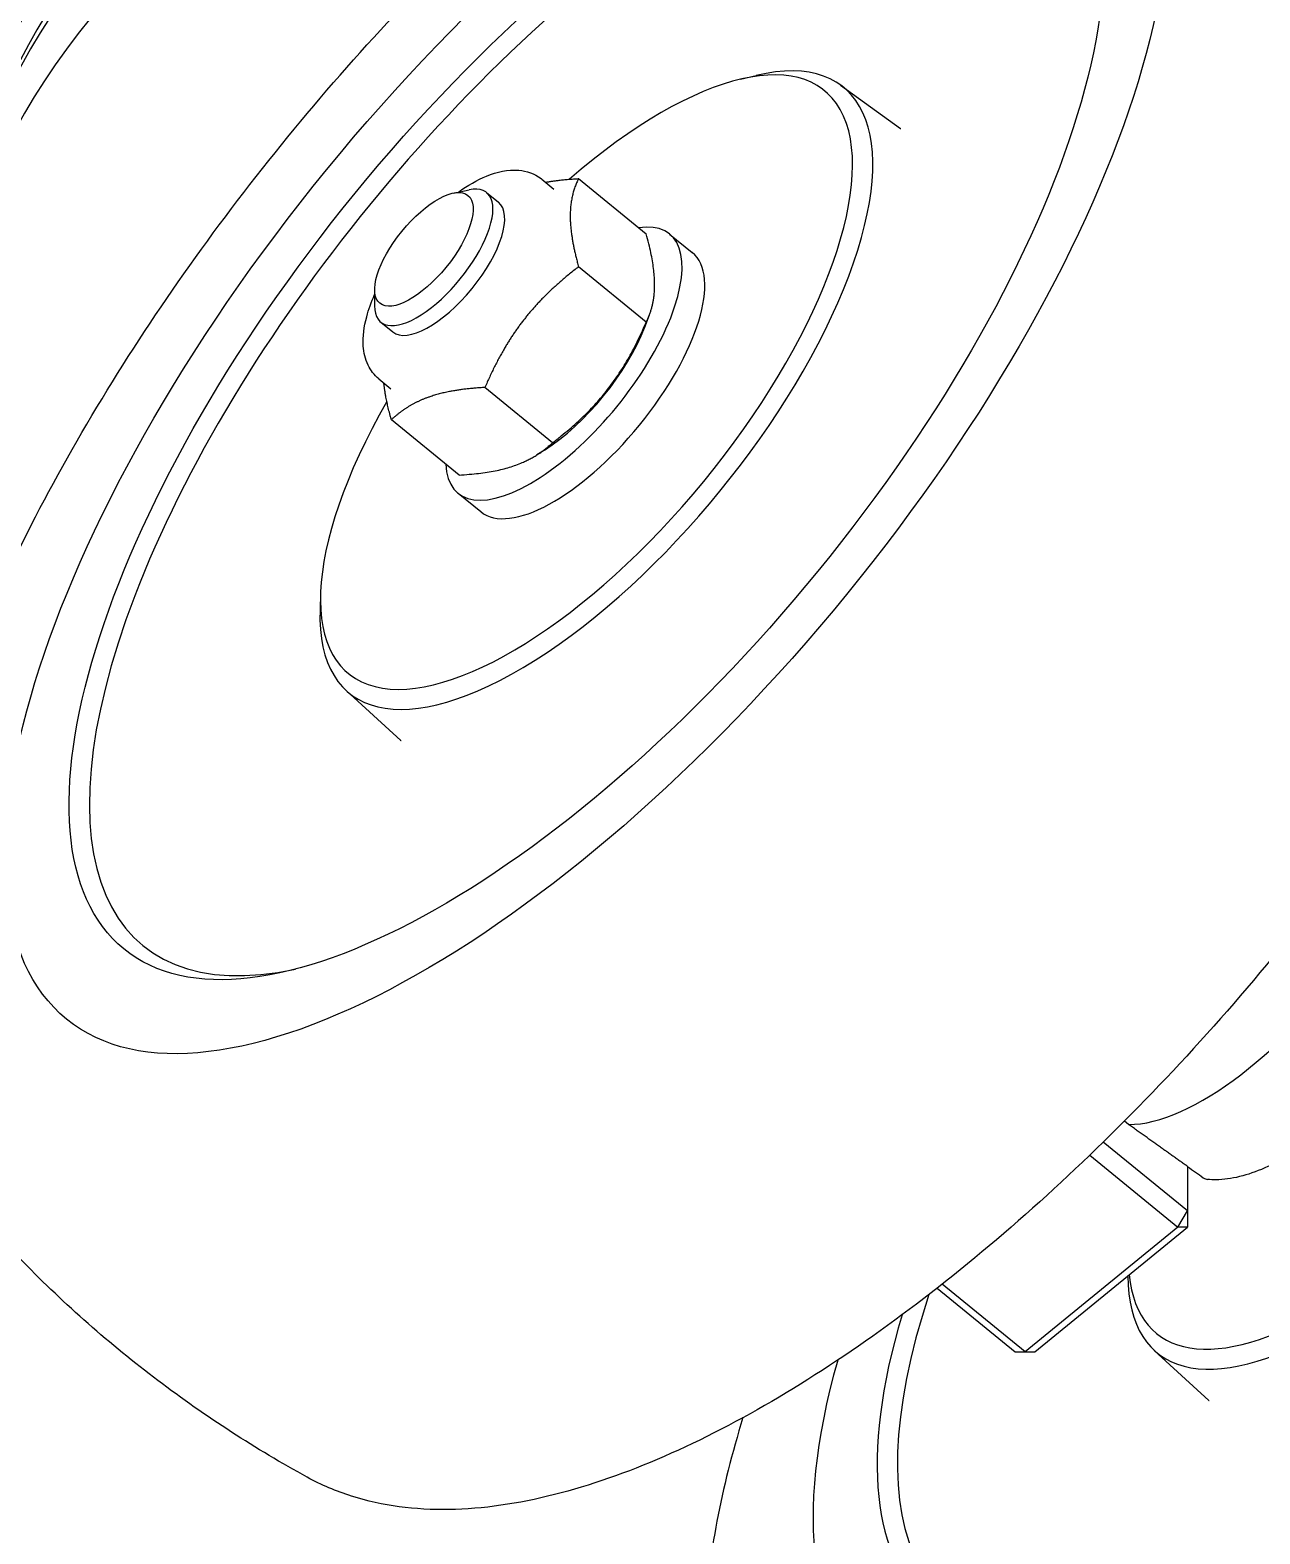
# Model space of a CAD drawing. Header units: millimetres. Extents: x 36 to 2484, y 36 to 1746.
# Drawn here: x 1895.1 to 1983.4, y 377.1 to 485 of the extents above; entities that cross this region are included whole.
import ezdxf
from ezdxf.enums import TextEntityAlignment as Align

# ---------------------------------------------------------------- set-up
doc = ezdxf.new("R2010")
doc.units = ezdxf.units.MM
doc.header["$LTSCALE"] = 6
doc.layers.get('0').update_dxf_attribs({"lineweight": 18})
doc.layers.add('가는실선_A3', color=9, linetype='Continuous', lineweight=5, true_color=0x808080)
for name, color, linetype, lineweight in [('가는실선_A4', 7, 'Continuous', 5), ('굵은실선_A3', 7, 'Continuous', 18), ('제목(ISO)', 7, 'Continuous', 50)]:
    doc.layers.add(name, color=color, linetype=linetype, lineweight=lineweight)
doc.styles.add('주 텍스트 (ISO)', font='tahoma.ttf')
doc.styles.add('텍스트 스타일12', font='tahoma.ttf')

# ---------------------------------------------------------------- blocks, each defined once
blk = doc.blocks.new('제목 블록 A3_표제란')
at = {"layer": '가는실선_A3', "color": 7, "style": '텍스트 스타일12'}
blk.add_attdef('질량\\P1;_001', (38.285, 15.491), '', height=2, dxfattribs=at)
at = {"layer": '가는실선_A4', "color": 7, "style": '텍스트 스타일12'}
blk.add_attdef('설명', text='', height=2, dxfattribs=at).set_placement((331.265, 35.733), align=Align.MIDDLE_LEFT)
blk.add_attdef('SCALE_001', (273.432, 32.87), '', height=2, dxfattribs=at)
blk.add_attdef('프로젝트', text='', height=2, dxfattribs=at).set_placement((340.772, 28.266), align=Align.MIDDLE_CENTER)
at = {"layer": '가는실선_A4', "style": '텍스트 스타일12'}
blk.add_attdef('리비전_번호', text='', height=2, dxfattribs=at).set_placement((388.385, 15.267), align=Align.MIDDLE_CENTER)
at = {"layer": '제목(ISO)', "insert": (306.145, 62.725), "char_height": 3.5, "attachment_point": 1, "line_spacing_factor": 0.727683, "style": '주 텍스트 (ISO)'}
blk.add_mtext('- Note -\\P{\\H0.71429x; 1. \\fGulim|b0|i0|c129|p50;표시하지 않은 \\fTahoma|b0|i0|c129|p34;C, R=0.5\\fGulim|b0|i0|c129|p50;로 한다\\fTahoma|b0|i0|c129|p34;.\\H1.54068x; \\H0.64906x;\\P 2. \\fGulim|b0|i0|c129|p50;표시하지 않은 공차는 일반공차 \\fTahoma|b0|i0|c129|p34;KS ISO 2768-m\\fGulim|b0|i0|c129|p50;으로 적용한다\\fTahoma|b0|i0|c129|p34;.\\H1.32612x; \\H0.75408x;\\P 3. \\fGulim|b0|i0|c129|p50;표면경도는 \\fTahoma|b0|i0|c129|p34;HRC = \\H1.31974x; }', dxfattribs=at)
at = {"layer": '제목(ISO)', "style": '텍스트 스타일12'}
for tag, p in [('관리자', (373.929, 36.389)), ('공급업자', (383.08, 28.642))]:
    blk.add_attdef(tag, text='', height=2, dxfattribs=at).set_placement(p, align=Align.TOP_LEFT)

msp = doc.modelspace()

# ---------------------------------------------------------------- linework, layer by layer
at = {"layer": '굵은실선_A3'}
for p, q in [((1946.103, 481.47), (1947.239, 481.741)), ((1953.3, 481.055), (1957.603, 477.936)), ((1931.865, 474.294), (1932.721, 473.594)), ((1934.495, 474.341), (1939.352, 470.375)), ((1925.519, 473.306), (1926.651, 473.537)), ((1927.9, 473.335), (1928.748, 472.642)), ((1941.028, 470.362), (1942.655, 469.034)), ((1939.352, 464.041), (1934.495, 468.008)), ((1919.862, 466.378), (1919.862, 465.224)), ((1920.31, 464.04), (1921.159, 463.347)), ((1939.243, 463.676), (1939.579, 464.558)), ((1920.164, 459.964), (1921.021, 459.264)), ((1932.635, 455.39), (1927.777, 459.356)), ((1925.917, 453.072), (1921.06, 457.038)), ((1932.043, 454.858), (1931.507, 454.518)), ((1925.849, 451.771), (1927.476, 450.444)), ((1915.98, 444.578), (1915.943, 443.411)), ((1917.827, 437.609), (1921.744, 434.017)), ((1973.957, 406.479), (1973.666, 406.717)), ((1978.199, 400.272), (1972.148, 405.212)), ((1971.178, 404.272), (1977.492, 399.117)), ((1978.199, 403.456), (1978.199, 400.272)), ((1977.492, 399.117), (1978.199, 400.272)), ((1978.199, 400.272), (1978.199, 399.117)), ((1977.492, 399.117), (1966.532, 390.168)), ((1967.239, 390.168), (1978.199, 399.117)), ((1978.199, 399.117), (1977.492, 399.117)), ((1966.532, 390.168), (1960.592, 395.018)), ((1960.231, 394.735), (1965.824, 390.168)), ((1965.824, 390.168), (1966.532, 390.168)), ((1966.532, 390.168), (1967.239, 390.168)), ((1975.809, 390.266), (1979.726, 386.674))]:
    msp.add_line(p, q, dxfattribs=at)
for centre, major_axis, ratio, start_param, end_param in [((1953.45, 463.202), (-65.052, 0), 0.8164966, 4.5637774, 6.3546236), ((1953.45, 462.625), (-64, 0), 0.8164966, 4.6110232, 6.0216844), ((1953.45, 460.894), (-64.581, 0), 0.8164966, 4.6522363, 6.2090015), ((1953.45, 456.275), (-65, 0), 0.8164966, 4.7788107, 6.3573691), ((1935.771, 459.162), (32.538, 39.851), 0.4082483, 5.811506, 9.8964572), ((1935.065, 459.739), (-17.076, -20.914), 0.4082483, 5.0973665, 10.5959953), ((1935.771, 459.162), (-17.742, -21.729), 0.4082483, 5.7924611, 9.9155022), ((1924.105, 468.688), (3.795, 4.648), 0.4082483, 2.677945, 6.7468329), ((1924.954, 467.995), (3.795, 4.648), 0.4082483, 3.1415927, 6.2831853), ((1933.439, 461.067), (-7.589, -9.295), 0.4082483, 5.8617327, 9.8462306), ((1935.065, 459.739), (7.589, 9.295), 0.4082483, 3.1415927, 6.2831853), ((1993.048, 412.396), (-37.315, -45.701), 0.4082483, 5.5278958, 10.158931), ((1933.439, 461.067), (-5.692, -6.971), 0.4082483, 0.8860771, 2.2555155), ((1993.048, 412.396), (33.204, 40.666), 0.4082483, 2.367058, 6.968402), ((1993.754, 411.819), (17.742, 21.729), 0.4082483, 2.6780428, 6.570803), ((1993.048, 412.396), (17.076, 20.914), 0.4082483, 2.752087, 6.4691865), ((1982.796, 420.767), (-11.068, -13.555), 0.4082483, 0.3115458, 1.7766884), ((1863.569, 1220.885), (799.522, -979.21), 0.4082483, 5.3046278, 5.3058939), ((1993.754, 411.819), (-32.538, -39.851), 0.4082483, 5.4650539, 6.7548646)]:
    msp.add_ellipse(centre, major_axis=major_axis, ratio=ratio, start_param=start_param, end_param=end_param, dxfattribs=at)
for centre, major_axis in [((1935.065, 459.739), (37.315, 45.701)), ((1935.065, 459.739), (33.204, 40.666)), ((1923.398, 469.265), (3.162, 3.873))]:
    msp.add_ellipse(centre, major_axis=major_axis, ratio=0.4082483, dxfattribs=at)
for points, knots in [([(1890.367, 401.296), (1888.21, 403.84), (1886.834, 407.001), (1885.251, 414.843), (1885.41, 419.747), (1887.447, 430.804), (1889.491, 437.042), (1895.171, 449.821), (1898.766, 456.344), (1907.105, 469.119), (1911.832, 475.371), (1921.976, 487.065), (1927.388, 492.506), (1938.43, 502.089), (1944.057, 506.221), (1955.118, 512.777), (1960.539, 515.174), (1970.842, 517.776), (1975.785, 517.975), (1981.311, 516.228), (1982.378, 515.777), (1983.388, 515.223)], [2.7533636, 2.7533636, 2.7533636, 2.7533636, 3.0010309, 3.0010309, 3.3167511, 3.3167511, 3.6593818, 3.6593818, 3.992865, 3.992865, 4.3216448, 4.3216448, 4.6495688, 4.6495688, 4.9798122, 4.9798122, 5.3168914, 5.3168914, 5.6586136, 5.6586136, 5.7441191, 5.7441191, 5.7441191, 5.7441191]), ([(2008.048, 495.088), (2010.205, 492.543), (2011.581, 489.382), (2013.164, 481.54), (2013.004, 476.636), (2010.968, 465.579), (2008.924, 459.342), (2003.244, 446.563), (1999.649, 440.04), (1991.309, 427.264), (1986.583, 421.012), (1976.439, 409.318), (1971.027, 403.877), (1959.985, 394.294), (1954.358, 390.163), (1943.297, 383.606), (1937.876, 381.209), (1927.573, 378.608), (1922.63, 378.408), (1917.104, 380.156), (1916.037, 380.607), (1915.027, 381.161)], [5.8949563, 5.8949563, 5.8949563, 5.8949563, 6.1426236, 6.1426236, 6.4583437, 6.4583437, 6.8009745, 6.8009745, 7.1344576, 7.1344576, 7.4632375, 7.4632375, 7.7911614, 7.7911614, 8.1214048, 8.1214048, 8.4584841, 8.4584841, 8.8002062, 8.8002062, 8.8857118, 8.8857118, 8.8857118, 8.8857118]), ([(1925.869, 473.378), (1926.542, 473.854), (1927.217, 474.242), (1928.651, 474.829), (1929.416, 475.012), (1930.76, 474.895), (1931.332, 474.705), (1931.822, 474.328), (1931.844, 474.311), (1931.865, 474.294)], [4.84449929, 4.84449929, 4.84449929, 4.84449929, 5.17476242, 5.17476242, 5.54806971, 5.54806971, 5.80769477, 5.80769477, 5.8195377, 5.8195377, 5.8195377, 5.8195377]), ([(1920.164, 459.964), (1919.832, 460.235), (1919.569, 460.583), (1919.178, 461.392), (1919.077, 461.858), (1918.999, 463.011), (1919.098, 463.71), (1919.433, 464.952), (1919.626, 465.483), (1919.862, 466.021)], [2.67794504, 2.67794504, 2.67794504, 2.67794504, 2.86592039, 2.86592039, 3.0892368, 3.0892368, 3.41733315, 3.41733315, 3.65298345, 3.65298345, 3.65298345, 3.65298345]), ([(1973.01, 333.818), (1975.934, 332.214), (1979.307, 331.498), (1987.306, 331.515), (1992.08, 332.652), (2002.506, 336.858), (2008.209, 340.109), (2019.594, 348.23), (2025.266, 353.057), (2036.116, 363.783), (2041.296, 369.665), (2050.724, 381.942), (2054.973, 388.333), (2062.154, 401.069), (2065.077, 407.408), (2069.289, 419.557), (2070.553, 425.348), (2071.042, 435.963), (2070.248, 440.846), (2067.431, 445.911), (2066.775, 446.866), (2066.031, 447.745)], [3.6806588, 3.6806588, 3.6806588, 3.6806588, 3.9283262, 3.9283262, 4.2440463, 4.2440463, 4.586677, 4.586677, 4.9201602, 4.9201602, 5.24894, 5.24894, 5.576864, 5.576864, 5.9071074, 5.9071074, 6.2441866, 6.2441866, 6.5859088, 6.5859088, 6.6714143, 6.6714143, 6.6714143, 6.6714143]), ([(1921.758, 434.002), (1921.758, 434.002), (1921.758, 434.003), (1921.756, 434.005), (1921.751, 434.011), (1921.744, 434.017)], [3.525412699, 3.525412699, 3.525412699, 3.525412699, 3.535377395, 3.535377395, 3.581800645, 3.581800645, 3.581800645, 3.581800645]), ([(1996.097, 414.705), (1995.661, 414.053), (1995.198, 413.406), (1993.645, 411.366), (1992.469, 410.019), (1990.018, 407.571), (1988.743, 406.471), (1986.201, 404.621), (1984.936, 403.874), (1982.497, 402.819), (1981.327, 402.516), (1980.03, 402.502), (1979.82, 402.511), (1979.614, 402.533)], [0.8764831, 0.8764831, 0.8764831, 0.8764831, 1.0243145, 1.0243145, 1.3512251, 1.3512251, 1.6787868, 1.6787868, 2.0101881, 2.0101881, 2.3494296, 2.3494296, 2.4162158, 2.4162158, 2.4162158, 2.4162158]), ([(1979.321, 402.658), (1979.38, 402.617), (1979.441, 402.584), (1979.532, 402.548), (1979.574, 402.538), (1979.613, 402.534)], [-0.785747707, -0.785747707, -0.785747707, -0.785747707, -0.762059804, -0.762059804, -0.742023578, -0.742023578, -0.742023578, -0.742023578]), ([(1915.027, 381.161), (1913.192, 382.167), (1911.372, 383.252), (1907.791, 385.568), (1906.03, 386.801), (1902.597, 389.399), (1900.924, 390.764), (1897.692, 393.609), (1896.133, 395.087), (1893.147, 398.132), (1891.72, 399.699), (1890.367, 401.296)], [2.60252647, 2.60252647, 2.60252647, 2.60252647, 2.6326939, 2.6326939, 2.66286133, 2.66286133, 2.69302876, 2.69302876, 2.72319619, 2.72319619, 2.75336362, 2.75336362, 2.75336362, 2.75336362]), ([(1946.29, 385.441), (1944.724, 380.35), (1943.789, 375.531), (1943.339, 365.735), (1944.132, 360.852), (1946.949, 355.787), (1947.605, 354.832), (1948.349, 353.953)], [2.81790913, 2.81790913, 2.81790913, 2.81790913, 3.10259396, 3.10259396, 3.44431615, 3.44431615, 3.52982168, 3.52982168, 3.52982168, 3.52982168])]:
    msp.add_open_spline(points, degree=3, knots=knots, dxfattribs=at)
for points in [[(1957.603, 477.936), (1957.612, 477.929), (1957.62, 477.924), (1957.62, 477.924)], [(1979.726, 386.674), (1979.735, 386.666), (1979.741, 386.66), (1979.741, 386.66)]]:
    msp.add_open_spline(points, degree=3, dxfattribs=at)
for points, weights in [([(1932.127, 474.079), (1933.164, 474.268), (1934.495, 474.341)], [1.01882229171, 1.02069324038, 1]), ([(1934.495, 474.341), (1933.895, 473.134), (1933.895, 471.664)], [1, 1.0379548493, 1]), ([(1933.895, 471.664), (1933.895, 470.195), (1934.495, 468.008)], [1, 1.0379548493, 1]), ([(1939.352, 464.041), (1940.472, 466.294), (1939.352, 470.375)], [1, 1.15470053838, 1]), ([(1934.495, 468.008), (1932.095, 466.179), (1930.536, 464.172)], [1, 1.0379548493, 1]), ([(1930.536, 464.172), (1928.977, 462.164), (1927.777, 459.356)], [1, 1.0379548493, 1]), ([(1932.635, 455.39), (1937.113, 458.801), (1939.352, 464.041)], [1, 1.15470053838, 1]), ([(1921.06, 457.038), (1920.647, 458.543), (1920.52, 459.673)], [1, 1.02580974537, 1.01651762796]), ([(1923.818, 458.687), (1922.259, 458.149), (1921.06, 457.038)], [1, 1.0379548493, 1]), ([(1927.777, 459.356), (1925.377, 459.225), (1923.818, 458.687)], [1, 1.0379548493, 1]), ([(1925.917, 453.072), (1930.396, 453.317), (1932.635, 455.39)], [1, 1.15470053838, 1]), ([(1978.199, 403.456), (1976.146, 404.915), (1973.957, 406.479)], [1, 1.0002446335, 1])]:
    msp.add_rational_spline(points, weights, degree=2, dxfattribs=at)

# ---------------------------------------------------------------- block references
at = {"xscale": 6, "yscale": 6, "zscale": 6}
msp.add_blockref('제목 블록 A3_표제란', (-39.279, 10.418), dxfattribs=at)

doc.saveas('drawing.dxf')
